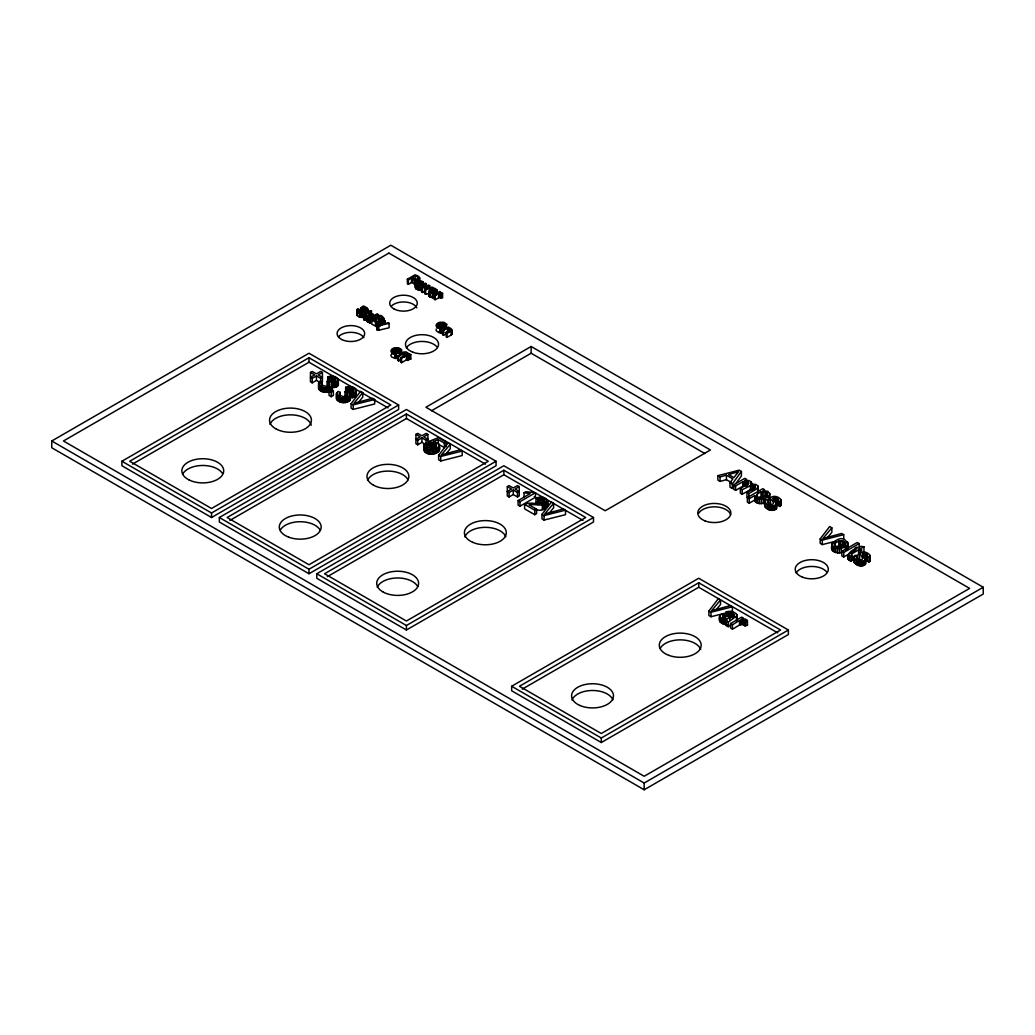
<?xml version="1.0" encoding="UTF-8"?>
<svg xmlns="http://www.w3.org/2000/svg" width="1035" height="1035" viewBox="0 0 1035 1035"><rect width="100%" height="100%" fill="white"/><g stroke="black" fill="none" stroke-linecap="round" stroke-linejoin="round"><path stroke-width="1.5" d="M446.551 333.568L443.498 335.327L442.553 334.771L442.553 330.281L443.498 330.825C446.771 326.361 455.232 329.505 446.15 332.351L446.15 336.854L447.094 337.397L451.389 334.848L451.635 333.632M442.553 330.281L448.142 327.047L448.983 327.539L448.194 328.004C453.421 327.358 451.855 332.714 447.094 332.895L446.15 332.351M765.201 502.803C762.019 504.032 755.343 504.472 754.683 500.06L749.249 503.191L747.348 502.104L747.348 497.602L762.795 488.688L764.516 489.684L763.067 490.525L768.009 491.405L769.872 494.355C767.621 499.478 756.559 501.639 754.683 495.558L749.249 498.689L747.348 497.602M776.599 503.23L776.56 503.877C774.154 508.314 761.747 504.627 766.185 499.685L768.345 500.591L767.491 502.091C771.528 506.982 776.987 503.515 770.182 498.805L770.273 498.158C772.977 494.782 779.057 496.502 781.037 499.879L779.976 501.936L779.976 506.438L777.88 505.52L778.126 499.18L774.982 497.719L772.977 498.495L776.599 503.23L776.56 508.366C772.045 513.463 761.501 507.991 765.137 500.888M776.56 508.366L776.315 502.583M857.394 556.17L856.54 557.671C860.564 562.561 866.036 559.094 859.231 554.385L859.322 553.738C862.013 550.361 868.106 552.082 870.073 555.459L870.099 560.647L869.025 562.018L866.916 561.099L867.175 554.76L865.092 553.544L862.453 553.57L862.246 554.786L865.609 559.456C863.203 563.894 850.796 560.207 855.22 555.265L857.394 556.17L857.394 559.172M854.185 556.468C850.55 563.57 861.094 569.043 865.609 563.946L865.351 558.163M427.688 447.081L427.688 444.08L425.54 443.032C417.855 455.736 452.929 447.004 433.264 441.479L438.232 439.564L444.39 443.109L446.188 442.074L446.188 446.577M439.15 445.373C443.963 455.827 421.685 457.237 424.777 448.168L424.777 443.666M322.247 386.521L322.247 382.018L320.1 381.074C314.407 387.323 330.1 390.648 332.403 384.748L331.588 382.769C334.02 383.325 338.018 382.885 338.406 379.845C336.918 375.77 331.2 375.459 327.694 376.908L327.694 381.41M329.609 387.129L329.609 391.631C326.051 393.468 316.244 391.476 319.349 386.197M340.192 396.884L340.192 392.381L338.057 391.437L336.504 393.416L336.634 399.355C339.571 403.495 347.475 403.999 350.36 399.613L349.545 393.132C351.978 393.688 355.975 393.248 356.363 390.208C354.863 386.146 349.157 385.822 345.651 387.271L345.651 391.773M336.634 399.355L336.789 392.718M360.71 307.848C360.723 322.584 358.239 298.145 367.71 309.038L366.83 313.476M358.912 312.35L358.912 309.349L357.877 308.831L356.855 310.461C357.489 313.721 366.209 314.148 363.841 310.189C358.343 307.046 367.994 306.567 365.782 309.957L365.782 314.459M363.699 317.046L358.55 316.736L356.855 314.963L357.877 313.333M371.449 313.838L371.449 310.836L369.495 311.962L370.452 312.505L368.758 312.389L365.032 314.601L365.717 319.75L364.216 319.944L363.932 318.625M547.696 501.225C544.695 507.926 534.655 503.54 529.027 504.795L536.596 509.168L536.596 513.658L534.772 514.718L524.59 508.832L524.59 504.33C530.942 501.225 538.924 505.804 544.876 501.872L543.815 499.375L540.8 498.585L537.708 499.413L535.962 498.184C551.797 491.819 551.81 515.068 534.979 509.311M547.618 506.438L547.528 500.513M371.85 319.763L379.56 315.326C383.882 315.468 385.24 320.992 380.324 319.918C381.113 324.265 373.299 321.794 371.85 319.763L371.85 324.265L377.387 326.879M770.441 503.98L770.674 502.066M859.477 559.56L859.723 557.645M777.88 505.52L778.126 503.683L774.982 502.221L774.982 497.719M867.537 555.394L866.916 561.099M867.446 560.504L867.175 559.262L864.018 557.8L864.018 553.298M330.67 386.624L330.67 391.126L332.403 389.251L331.588 387.271C334.02 387.827 338.018 387.388 338.406 384.347L338.109 378.926M351.033 393.339L351.033 397.841L354.785 397.052L356.208 395.59L356.363 390.208M847.924 544.41C841.765 527.307 818.478 553.958 841.364 552.897L841.364 548.395L845.401 546.816L847.924 544.41L847.924 547.411M415.41 283.176C416.536 278.014 427.998 282.025 421.129 284.987C416.82 287.924 413.702 278.57 415.41 287.678C416.186 290.33 420.197 290.292 422.164 288.985M831.907 548.705L832.658 542.521M434.648 297.575C419.602 298.843 437.003 278.92 437.249 293.798M429.214 295.635L430.004 289.904M437.443 325.042C437.533 328.962 444.623 328.147 445.71 325.042L445.645 324.46C443.29 321.018 435.593 323.243 437.443 328.043M758.422 491.444L758.034 485.907L755.654 484.419L751.384 484.07L751.19 481.844L749.017 480.589L744.993 480.214L746.558 479.308L744.864 478.338L733.699 484.781L733.699 489.283L735.587 490.37L742.807 486.295L747.257 485.945L747.257 481.443L746.235 481.21L742.807 481.792L735.587 485.868L733.699 484.781M437.249 290.796L435.554 292.582L431.388 290.175L430.728 290.744L431.181 292.245L434.648 293.073L434.648 296.075M731.24 624.312L728.239 626.692L726.26 625.554L727.256 624.545C722.236 624.933 716.983 621.039 719.881 615.437L721.783 614.156M719.597 620.961L719.881 619.939M427.688 444.08L426.536 445.93L427.753 447.482L431.09 448.22L434.765 447.185L435.994 446.214L436.058 444.17L429.124 441.35L438.529 437.65L446.188 442.074M322.247 382.018L321.368 384.813L325.417 386.275L329.596 384.684L328.6 382.018L327.06 381.372L327.06 385.861L328.6 386.521L328.6 382.018M340.192 392.381L339.325 395.176L343.361 396.638L347.553 395.047L346.557 392.381L345.004 391.735L345.004 396.237L346.557 396.884L346.557 392.381M436.265 329.026L436.123 330.605L438.633 332.533L443.976 332.442M368.162 315.921L368.589 317.137L370.634 317.396L373.014 316.167L373.286 315.067C370.996 312.984 366.468 315.688 368.162 318.922M371.449 310.836L367.865 311.017L363.531 314.64L365.019 315.804L365.717 315.248M863.953 551.267L863.953 546.765L860.059 549.016L861.961 550.115L860.486 550.956L858.584 549.857L851.119 554.294L852.491 555.575L852.491 560.077L851.093 561.203C842.878 558.24 851.145 548.977 856.708 548.783L855.324 547.981L855.324 550.982M756.753 494.717L756.74 496.283C759.755 499.18 765.512 497.33 767.388 493.98L767.22 492.971C764.244 490.137 759.147 491.987 756.753 494.717L756.753 497.719M377.995 314.42L370.284 318.871L370.284 323.36L369.417 322.855L370.116 322.454L366.869 321.109L366.804 316.063L369.107 314.045L372.768 313.812L374.295 315.468L377.05 313.877L377.995 314.42L377.995 317.422M726.26 614.842L726.26 611.84C729.96 610.378 735.678 611.685 737.192 615.553L728.239 622.19L728.239 626.692M737.192 615.553L736.972 620.586L737.114 614.971M768.384 500.992L769.872 498.857L769.794 493.294M779.976 506.438L781.063 505.067L781.037 499.879M869.025 562.018L869.025 557.516L870.073 555.459M336.634 394.852C339.571 398.992 347.475 399.497 350.36 395.111M358.912 309.349C356.739 313.773 367.748 312.932 360.659 308.275M392.588 350.102C391.282 354.293 399.678 353.918 400.571 350.542L398.941 348.666L395.331 348.523L392.588 350.102L392.588 353.103M748.822 493.514L748.822 498.016L746.947 496.929L746.947 492.427L748.822 493.514L756.481 489.089L758.332 486.424M717.889 475.647L720.049 476.902L726.415 475.181L732.858 478.907L729.986 482.633L729.986 487.136L732.314 488.481L732.314 483.979L741.409 471.442L739.223 470.175L717.889 475.647L717.889 480.149L720.049 481.404L726.415 479.684L731.564 482.659M732.314 488.481L734.138 485.971M735.95 483.461L741.409 475.945L741.409 471.442M417.014 282.684L416.82 283.81L419.046 284.625L422.241 282.775L420.831 281.494L417.829 282.076L417.014 282.684L417.014 285.686M835.09 543.207L834.715 545.458C837.703 548.485 843.771 546.997 845.569 543.388L842.723 540.826L838.842 541.046L835.09 543.207L835.09 547.709M362.767 392.614L353.866 403.314L372.574 398.268L374.657 399.471L374.657 403.973L353.207 409.394L351.111 408.178L351.111 403.676L360.555 391.334L362.767 392.614L362.767 397.117L358.265 402.602M450.29 444.196L441.389 454.895L460.096 449.85L462.179 451.053L462.179 455.555L440.742 460.976L438.646 459.76L438.646 455.258L448.09 442.915L450.29 444.196L450.29 448.698L444.895 455.271M553.621 503.295L544.721 513.994L563.428 508.961L565.511 510.164L565.511 514.667L544.061 520.075L541.978 518.871L541.978 514.369L551.409 502.027L553.621 503.295L553.621 507.797L548.227 514.382M720.528 599.951L711.627 610.65L730.335 605.617L732.418 606.821L732.418 611.323L710.98 616.731L708.884 615.527L708.884 611.025L718.329 598.683L720.528 599.951L720.528 604.453L716.039 609.938M836.073 541.124L822.295 544.604L820.199 543.388L820.199 538.886L829.643 526.543L831.842 527.824L831.842 532.326L827.353 537.812M389.108 323.295L378.836 325.844L376.766 325.081L377.542 324.511L380.531 324.783L383.998 320.332L385.02 320.928L382.057 324.447L388.164 322.739L389.108 323.295L389.108 327.784L378.254 330.333L376.766 329.583L376.792 322.286M831.842 527.824L822.941 538.523L841.649 533.478L843.732 534.681L843.732 539.183M391.735 353.802L390.855 355.315L391.502 356.855L394.749 358.343L397.492 358.304M425.139 291.534L422.422 292.452L421.439 291.87L421.439 287.381L425.307 283.163L426.291 283.732L426.291 286.734M426.291 283.732L423.082 286.993L428.684 285.117L429.654 285.673L429.654 288.674M726.26 625.554L726.26 621.052L727.256 620.043L722.689 619.176L719.597 616.459M430.042 292.97L425.644 294.302L424.661 293.733L424.661 289.231L427.843 286.113L422.422 287.95L421.439 287.381M429.654 285.673L426.472 288.804L432.048 287.057L432.966 287.588L425.644 289.8L424.661 289.231M722.973 615.696L722.611 617.377L725.884 618.865L731.331 617.507L724.138 615.333L722.973 615.696L722.973 618.697M851.093 561.203L851.093 556.701L852.491 555.575M376.766 329.583L377.542 329.014M365.497 318.767L365.717 319.75M51.75 440.988L390.829 245.23L983.25 587.259L983.25 594.012L644.171 789.77L51.75 447.741L51.75 440.988L644.171 783.029L983.25 587.259M407.363 279.256L415.061 274.805C425.062 277.872 415.617 282.814 411.516 278.027L408.385 279.838L407.363 279.256L407.363 283.745L408.385 284.34L411.516 282.529L415.76 284.534M412.422 277.509L415.177 275.918C421.905 277.807 414.893 281.209 412.422 277.509L412.422 282.012M121.91 461.248L308.986 353.233L398.63 404.995L398.63 409.485L211.541 517.5L121.91 465.75L121.91 461.248L211.541 512.998L398.63 404.995M376.429 318.301L373.79 319.828C376.261 323.606 382.808 320.113 376.429 318.301L376.429 322.804M379.677 316.438L377.348 317.784C379.703 321.225 385.473 318.055 379.677 316.438L379.677 320.941M308.986 357.735L129.698 461.248L211.541 508.495L390.829 404.995L308.986 357.735L308.986 362.237L132.48 464.146M434.157 294.716L439.733 291.495L440.587 291.986L439.746 292.478L442.592 293.345L442.592 297.847L439.28 297.537L435.101 299.762L434.157 299.219L434.157 294.716L435.101 295.26C438.31 292.491 443.679 291.21 441.389 298.171M440.587 296.489L439.746 296.98L441.557 296.954M310.474 376.96L310.474 372.458L312.234 371.436L316.425 373.855L320.63 371.436L322.415 372.471L322.415 376.973M310.435 377.322L312.221 378.357L316.451 375.912L320.643 378.331L320.643 382.834L316.451 380.414L312.221 382.846L310.435 381.824L310.435 377.322L314.666 374.877L310.474 372.458M322.415 372.471L318.224 374.89L322.415 377.309L322.415 381.811M320.643 378.331L322.415 377.309M329.052 390.945L331.213 389.703L333.361 390.945L333.361 395.448L331.213 396.69L329.052 395.448L329.052 390.945L331.213 392.187L333.361 390.945M400.998 359.546L398.578 360.943L397.647 360.4L397.647 355.898L402.486 353.103L401.645 352.625L402.382 352.198L405.823 351.848L407.816 352.832L404.167 353.22L404.167 356.221M397.647 355.898L398.578 356.441L403.43 353.647L405.474 354.824L400.636 357.631L400.636 362.134L401.567 362.677L406.419 359.87L408.243 360.076L408.139 354.436L409.834 354.953L409.834 359.455L410.804 359.054L410.804 354.565L408.825 353.569L406.212 354.41L404.167 353.22M405.371 353.918L404.517 354.28L404.517 357.269M400.636 357.631L401.567 358.175L406.419 355.367L408.243 355.574L407.156 354.953L407.156 359.443L408.243 360.076M407.156 354.953L408.139 354.436M407.156 359.443L409.834 359.455M219.342 517.5L406.419 409.485L496.063 461.248L496.063 465.75L308.986 573.752L219.342 522.002L219.342 517.5L308.986 569.25L496.063 461.248M406.419 413.987L227.131 517.5L308.986 564.748L488.274 461.248L406.419 413.987L406.419 418.489L229.912 520.398M531.136 346.479L425.915 407.247L605.19 510.747L710.424 449.992L531.136 346.479L531.136 353.233L704.861 453.537M431.453 410.791L531.136 353.233M415.954 438.905L415.954 434.402L417.713 433.38L421.918 435.813L426.11 433.38L427.895 434.415L427.895 438.918M427.895 434.415L423.703 436.835L427.895 439.254L427.895 443.756L426.122 444.778L421.931 442.359L417.713 444.804L415.928 443.769L415.928 439.267L420.145 436.822L415.954 434.402M415.928 439.267L417.713 440.302L421.931 437.857L426.122 440.276L427.895 439.254M316.775 573.752L503.864 465.75L593.495 517.5L593.495 522.002L406.419 630.005L316.775 578.255L316.775 573.752L406.419 625.515L593.495 517.5M503.864 470.252L324.576 573.752L406.419 621.013L585.707 517.5L503.864 470.252L503.864 474.742L327.358 576.65M507.305 491.095L507.305 486.605L509.078 485.583L513.269 488.002L517.461 485.583L519.247 486.618L519.247 491.108M519.247 486.618L515.055 489.037L519.247 491.457L519.247 495.959L517.487 496.968L513.282 494.549L509.065 496.994L507.279 495.959L507.279 491.457L511.497 489.025L507.305 486.605M507.279 491.457L509.065 492.492L513.282 490.047L517.487 492.479L519.247 491.457M524.085 492.751L525.909 491.703L535.457 492.738L535.457 497.24L519.984 506.18L518.095 505.08L518.095 500.578L530.153 493.617L524.085 492.751L524.085 497.253M518.095 500.578L519.984 501.677L535.457 492.738M524.59 504.33L534.772 510.216L536.596 509.168M740.336 488.611L742.224 489.697L751.992 484.962L753.454 485.13L753.454 489.633L750.388 489.71L742.224 494.2L740.336 493.113L740.336 488.611L749.017 483.06L747.257 481.443M746.947 492.427C748.37 490.978 759.884 487.42 753.454 485.13M511.652 686.27L698.729 578.255L788.372 630.005L788.372 634.507L601.296 742.522L511.652 690.759L511.652 686.27L601.296 738.02L788.372 630.005M698.729 582.757L519.454 686.27L601.296 733.517L780.584 630.005L698.729 582.757L698.729 587.259L522.222 689.155M847.587 554.76L843.732 556.985L841.843 555.886L841.843 551.383L857.252 542.495L859.141 543.582L859.141 548.084M841.843 551.383L843.732 552.483L859.141 543.582M855.324 547.981L856.786 547.127L858.183 547.929L860.939 546.325L863.953 546.765M850.162 553.272L855.298 550.309M730.555 623.536L741.72 617.08L743.415 618.063L741.72 619.046L745.355 619.008L747.425 620.793L747.425 625.295L745.019 625.929C741.474 621.725 735.756 627.934 732.444 629.125L730.555 628.025L730.555 623.536L732.444 624.622C735.756 623.432 741.474 617.222 745.019 621.427L745.019 625.929M852.064 558.137L858.584 554.359L858.584 549.857M758.862 497.434L764.93 496.166L764.93 491.664M836.733 546.493L840.873 545.186L844.288 545.924L844.288 541.421M327.06 381.372C329.66 379.34 333.179 383.597 335.702 380.388L334.81 378.202L332.287 377.542L329.259 378.189L327.694 376.908M345.004 391.735C347.618 389.703 351.137 393.973 353.659 390.764L352.767 388.565L350.231 387.905L347.204 388.552L345.651 387.271M537.152 502.182L535.962 502.674L535.962 498.184M409.834 354.953L410.804 354.565M444.08 323.166L444.08 327.668L439.642 327.849L439.642 323.347M398.941 348.666L398.941 353.168L394.503 353.336L394.503 348.834M441.389 293.668L442.592 293.345M745.019 621.427L747.425 620.793M726.26 611.84L727.864 613.056L732.896 613.509L734.164 615.734L732.806 616.653L726.816 614.273L722.766 613.91M351.111 403.676L353.207 404.892L374.657 399.471M438.646 455.258L440.742 456.474L462.179 451.053M541.978 514.369L544.061 515.572L565.511 510.164M820.199 538.886L822.295 540.102L843.732 534.681M708.884 611.025L710.98 612.228L732.418 606.821M429.214 291.133L431.401 293.138L434.648 293.073M382.484 324.343L381.837 324.485L381.837 319.983M439.72 326.827L442.812 326.568M542.379 498.779L542.379 503.282L539.209 503.295L539.209 498.792M333.632 377.71L333.632 382.213L330.812 382.187L330.812 377.684M351.577 388.086L351.577 392.575L348.756 392.55L348.756 388.06M441.246 328.444L446.188 326.672L446.939 324.343L443.769 322.234L439.72 322.325A7.413 4.282 0 0 0 436.873 323.8L435.994 325.313L436.654 326.866L441.246 328.444L441.246 332.947M396.107 353.944L401.05 352.172L401.8 349.83L398.63 347.734L394.568 347.825A7.413 4.282 0 0 0 391.722 349.3L390.855 350.813L391.502 352.366L396.107 353.944L396.107 358.446M831.907 544.203C832.683 548.162 838.027 548.873 841.364 548.395M396.754 357.58L395.228 357.631M366.804 316.063L370.284 318.871M429.124 441.35L429.124 445.852L430.663 447.016L434.972 447.767L434.972 443.278M434.7 289.464L432.216 289.761L435.334 291.56L435.722 289.968L434.7 289.464L434.7 292.465M380.324 324.421L381.1 324.524L381.1 320.022M440.367 332.132L439.008 331.821M432.345 297.11L430.663 296.308M363.699 311.936L366.067 313.023M360.62 316.684L359.417 316.18M369.288 321.885L368.149 321.225M777.88 501.018L779.976 501.936M866.916 556.597L869.025 557.516M848.118 554.372L851.093 556.701M851.585 559.637L852.491 560.077M365.782 309.957L366.83 310.474M375.705 325.443L376.429 325.818M729.986 482.633L732.314 483.979M308.986 362.237L388.06 407.893M406.419 418.489L485.493 464.146M503.864 474.742L582.938 520.398M698.729 587.259L777.803 632.902M534.241 496.541L535.457 497.24M726.26 621.052L728.239 622.19M410.015 358.498L410.804 359.054M846.863 545.717L848.118 548.071L847.988 542.728M438.025 447.715L439.15 449.876M355.354 392.925L356.363 394.71M747.425 625.295L746.895 619.965M547.528 505.015L547.101 499.814M737.192 620.043L736.726 614.298M350.27 398.617L350.36 399.613M769.794 497.783L769.872 498.857M870.073 559.961L870.099 560.647M781.037 504.381L781.063 505.067M869.749 556.804L869.749 561.306M867.175 554.76L867.175 559.262M866.308 554.126L866.308 558.628M865.648 558.809L865.609 563.946M865.092 553.544L865.092 558.046M865.221 560.064L865.221 564.567M864.445 560.647L864.445 565.149M863.384 561.099L863.384 565.602M863.138 553.337L863.138 557.839M862.103 561.358L862.103 565.86M860.486 550.956L860.486 553.958M860.693 561.397L860.693 565.899M859.322 553.738L859.231 558.887M859.218 561.19L859.218 565.679M857.769 560.737L857.769 565.239M856.695 556.921L856.695 559.922M856.411 560.09L856.411 564.592M854.716 558.848L854.716 563.351M854.237 558.24L854.237 562.742M853.991 557.063L854.004 562.147M849.489 555.976L849.489 560.478M848.661 555.394L848.661 559.896M848.221 554.863L848.221 559.366M847.574 541.952L847.574 546.454M847.406 545.238L847.406 549.74M846.578 546.04L846.578 549.042M845.401 546.816L845.401 549.818M845.31 542.327L845.31 545.329M843.732 552.483L843.732 556.985M842.723 540.826L842.723 545.329M840.873 540.684L840.873 545.186M839.864 540.788L839.864 545.29M839.476 548.576L839.476 553.078M838.842 541.046L838.842 545.548M837.574 548.421L837.574 552.923M835.762 547.968L835.762 552.47M834.197 547.256L834.197 551.759M833.175 546.558L833.175 551.06M832.451 545.82L832.451 550.322M832.101 543.362L832.024 549.533M822.295 540.102L822.295 544.604M780.701 501.225L780.701 505.727M778.488 499.814L778.398 504.925M778.126 499.18L778.126 503.683M777.272 498.547L777.272 503.049M776.043 497.964L776.043 502.467M776.172 504.485L776.172 508.987M775.396 505.067L775.396 509.569M774.335 505.52L774.335 510.022M774.089 497.757L774.089 500.759M773.404 497.99L773.404 500.992M773.067 505.779L773.067 510.281M771.644 505.817L771.644 510.32M770.273 498.158L770.182 503.308M770.182 505.61L770.182 510.1M769.367 495.442L769.367 499.944M768.72 505.158L768.72 509.66M768.384 496.489L768.345 503.592M767.388 493.98L767.388 496.981M767.362 504.511L767.362 509.013M767.22 492.971L767.22 495.972M766.353 492.155L766.353 496.658M765.68 503.269L765.68 507.771M765.201 498.314L765.188 507.163M764.943 501.483L764.956 506.568M763.287 498.883L763.287 503.385M763.08 491.573L763.08 496.075M762.045 491.703L762.045 496.205M761.32 499.142L761.32 503.644M760.997 491.974L760.997 496.477M759.392 499.064L759.392 503.566M757.931 488.002L757.931 492.505M757.646 498.689L757.646 503.191M757.206 494.148L757.206 497.149M756.197 498.068L756.197 502.57M755.408 497.486L755.408 501.988M754.903 496.852L754.903 501.354M754.735 485.635L754.735 488.636M754.683 495.558L754.67 500.694M751.992 484.962L751.992 489.464M751.708 482.595L751.708 485.596M751.19 481.844L751.19 484.846M750.388 485.208L750.388 489.71M749.249 498.689L749.249 503.191M748.137 481.818L748.137 484.82M746.235 481.21L746.235 485.713M745.135 481.171L745.135 485.674M744.631 620.858L744.631 625.347M744.023 481.353L744.023 485.855M744.036 620.392L744.036 624.894M743.35 620.107L743.35 624.61M742.807 481.792L742.807 486.295M742.548 619.965L742.548 624.467M742.224 489.697L742.224 494.2M741.681 619.978L741.681 624.48M740.814 620.159L740.814 624.661M739.52 620.625L739.52 625.127M736.493 616.627L736.493 621.129M735.587 485.868L735.587 490.37M733.983 614.324L733.983 617.326M732.896 613.509L732.896 618.011M732.444 624.622L732.444 629.125M731.616 612.914L731.616 617.403M730.451 612.642L730.451 615.644M729.649 616.989L729.649 619.991M729.261 612.694L729.261 615.696M727.864 613.056L727.864 616.058M726.415 475.181L726.415 479.684M725.496 615.411L725.47 624.39M724.138 615.333L724.138 619.836M723.97 619.603L723.97 624.105M722.689 619.176L722.689 623.678M721.524 618.607L721.524 623.109M720.114 617.546L720.114 622.035M720.049 476.902L720.049 481.404M719.752 617.002L719.752 621.505M710.98 612.228L710.98 616.731M644.171 783.029L644.171 789.77M601.296 738.02L601.296 742.522M547.295 502.583L547.295 507.085M546.739 503.191L546.739 507.693M545.95 503.735L545.95 508.237M544.928 504.213L544.928 508.715M544.785 500.164L544.785 503.165M544.061 515.572L544.061 520.075M543.815 499.375L543.815 503.877M543.75 504.562L543.75 509.065M542.327 504.808L542.327 509.311M540.8 498.585L540.8 503.088M537.708 499.413L537.708 503.916M534.772 510.216L534.772 514.718M519.984 501.677L519.984 506.18M517.487 492.479L517.487 496.968M513.282 490.047L513.282 494.549M509.065 492.492L509.065 496.994M451.803 329.466L451.79 334.279M451.648 330.061L451.648 334.564M451.389 330.346L451.389 334.848M449.216 328.587L449.216 331.588M448.44 328.47L448.44 331.472M448.013 328.496L448.013 331.498M447.56 328.6L447.56 333.102M447.094 332.895L447.094 337.397M445.283 323.916L445.283 326.918M444.649 323.45L444.649 326.452M444.39 443.109L444.39 447.612L438.232 444.067L438.232 439.564M443.498 330.825L443.498 335.327M443.459 322.972L443.459 327.474M442.786 322.842L442.786 327.345M442.048 322.804L442.048 327.306M441.195 293.384L441.195 297.886M441.272 322.855L441.272 327.358M440.897 293.151L440.897 297.653M440.742 456.474L440.742 460.976M440.561 293.008L440.561 297.511M440.47 323.036L440.47 327.539M440.574 328.418L440.574 332.921M440.16 292.931L440.16 297.433M439.888 328.341L439.888 332.843M439.72 292.944L439.72 297.446M439.28 293.034L439.28 297.537M439.034 444.597L439.008 450.652M438.775 323.787L438.775 328.289M438.633 293.267L438.633 297.769M438.659 443.873L438.594 451.389M438.167 324.188L438.167 327.189M437.909 447.599L437.909 452.088M437.727 324.615L437.727 327.603M437.003 289.994L437.197 293.384M436.861 291.624L436.861 294.626M436.938 448.246L436.938 452.748M436.666 289.632L436.666 294.134M436.421 292.038L436.421 295.04M436.058 444.17L436.058 447.172M435.722 289.968L435.722 292.97M435.851 448.789L435.851 453.291M435.412 289.748L435.412 292.75M435.101 295.26L435.101 299.762M434.687 449.203L434.687 453.692M433.988 442.825L433.988 447.327M433.561 293.319L433.561 297.821M433.445 449.475L433.445 453.977M432.902 442.553L432.902 447.055M432.462 293.345L432.462 297.847M432.113 449.63L432.113 454.132M431.763 442.45L431.763 446.952M431.388 290.175L431.388 293.177M430.663 442.514L430.663 447.016M430.392 292.698L430.392 297.2M430.482 449.643L430.482 454.132M429.861 292.336L429.861 296.838M429.577 290.305L429.486 296.45M429.305 290.719L429.266 296.049M428.956 449.436L428.956 453.925M427.52 449.009L427.52 453.511M426.795 445.024L426.795 448.026M426.122 440.276L426.122 444.778M426.187 448.375L426.187 452.877M425.644 289.8L425.644 294.302M425.256 447.754L425.256 452.256M424.57 447.107L424.57 451.609M424.259 444.325L424.13 450.924M423.975 444.998L423.936 450.212M423.457 282.439L423.431 286.281M423.25 282.05L423.25 285.052M423.173 283.693L423.173 286.695M422.901 281.675L422.901 284.677M422.746 284.095L422.746 287.096M422.422 287.95L422.422 292.452M422.164 284.483L422.164 287.484M421.931 437.857L421.931 442.359M421.607 281.792L421.607 284.793M420.831 281.494L420.831 284.496M420.145 285.272L420.145 289.774M419.899 281.416L419.899 284.418M419.667 277.949L419.537 281.74M419.46 277.574L419.46 280.576M419.395 281.468L419.395 284.47M419.201 285.362L419.201 289.865M418.89 281.598L418.89 284.599M418.243 285.285L418.243 289.787M418.205 279.735L418.205 282.736M417.713 440.302L417.713 444.804M417.351 285.065L417.351 289.567M416.562 284.703L416.562 289.205M416.432 280.084L416.432 283.085M416.044 284.353L416.044 288.856M415.76 280.032L415.76 283.034M415.682 283.991L415.682 288.48M415.514 282.749L415.475 288.092M415.177 275.918L415.048 284.366M414.285 279.579L414.285 284.082M411.516 278.027L411.516 282.529M409.33 354.604L409.33 359.106M408.916 354.423L408.916 358.912M408.54 354.358L408.54 358.86M408.385 279.838L408.385 284.34M407.674 354.656L407.505 360.503M406.419 355.367L406.419 359.87M406.419 625.515L406.419 630.005M403.43 353.647L403.43 356.648M401.567 358.175L401.567 362.677M400.506 349.959L400.506 352.961M400.144 349.416L400.144 352.417M399.51 348.937L399.51 351.939M398.578 356.441L398.578 360.943M398.32 348.472L398.32 352.961M397.634 348.342L397.634 352.844M396.91 348.29L396.91 352.793M396.133 348.342L396.133 352.844M395.422 353.918L395.422 358.421M395.331 348.523L395.331 353.026M394.749 353.841L394.749 358.343M393.636 349.274L393.636 353.776M393.028 349.688L393.028 354.19M385.02 320.928L385.02 323.929M383.817 318.392L383.752 321.846M383.636 317.939L383.636 320.941M383.028 319.608L383.028 322.597M382.484 319.841L382.484 322.842M380.66 320.436L380.699 325.443M380.44 321.419L380.44 325.921M379.91 321.833L379.91 324.835M379.211 320.061L379.327 325.106M378.836 319.724L378.836 322.726M378.836 325.844L378.836 330.346M378.668 322.286L378.668 325.288M378.254 325.831L378.254 330.333M378.008 322.377L378.008 325.378M377.736 325.714L377.736 330.217M377.387 322.377L377.387 325.378M377.257 325.507L377.257 330.01M376.171 322.105L376.171 326.607M375.498 321.833L375.498 326.336M372.82 314.64L372.82 317.642M372.121 314.381L372.121 317.383M371.254 314.329L371.254 318.832M370.776 314.394L370.776 318.896M370.271 314.536L370.271 317.525M369.456 317.991L369.417 322.855M368.758 312.389L368.758 315.39M368.835 317.939L368.835 322.428M368.382 315.623L368.266 322.286M367.71 309.038L367.671 312.557M367.723 317.525L367.723 322.027M367.477 308.508L367.36 313.049M367.179 317.111L367.179 321.613M366.972 307.977L366.972 312.479M365.264 315.028L365.264 319.53M365.032 314.601L365.019 320.307M364.501 307.602L364.475 314.731M364.268 310.707L364.204 315.17M364.216 315.442L364.216 319.944M363.699 307.434L363.699 310.435M363.699 312.557L363.802 319.66M363.608 314.407L363.583 319.388M363 307.473L363 310.474M363.013 312.842L363.013 317.344M362.457 307.667L362.457 310.668M362.198 313.023L362.198 317.512M361.176 309.206L361.28 317.551M360.335 312.919L360.335 317.422M359.404 312.648L359.404 317.15M358.498 309.711L358.498 312.712M357.256 309.323L357.256 313.825M357.101 311.056L357.101 315.546M356.907 309.879L356.855 314.963M356.208 391.088L356.208 395.59M356.066 389.289L356.066 393.792M355.665 391.89L355.665 396.392M354.785 392.563L354.785 397.052M353.608 389.251L353.608 392.252M353.698 393.028L353.698 397.531M353.207 404.892L353.207 409.394M352.767 388.565L352.767 391.566M352.43 393.3L352.43 397.802M350.231 387.905L350.231 392.407M349.804 396.095L349.804 400.584M349.545 393.132L349.545 396.133M348.627 396.987L348.627 401.489M347.54 393.197L347.54 396.198M347.566 397.492L347.566 401.994M347.204 388.552L347.204 391.553M346.389 397.854L346.389 402.356M345.121 398.061L345.121 402.563M343.736 398.113L343.736 402.615M342.339 398.009L342.339 402.512M341.02 397.763L341.02 402.253M339.778 397.349L339.778 401.852M339.247 393.442L339.247 396.444M338.613 396.78L338.613 401.269M338.406 379.845L338.251 385.227M337.708 381.527L337.708 386.016M337.708 396.172L337.708 400.674M337.061 395.525L337.061 400.027M336.828 382.187L336.828 386.689M336.504 393.416L336.453 398.63M335.65 378.888L335.65 381.876M335.741 382.665L335.741 387.168M334.81 378.202L334.81 382.704M334.473 382.937L334.473 387.439M333.076 382.976L333.076 387.478M332.287 377.542L332.287 382.044M332.313 383.752L332.403 389.251M331.847 385.719L331.847 390.221M331.213 392.187L331.213 396.69M329.583 382.834L329.583 385.835M329.259 378.189L329.259 381.19M328.444 387.491L328.444 391.98M327.163 387.698L327.163 392.187M325.779 387.75L325.779 392.252M324.382 387.646L324.382 392.149M323.062 387.388L323.062 391.89M321.82 386.986L321.82 391.476M321.303 383.079L321.303 386.081M320.656 386.404L320.656 390.907M319.763 385.809L319.763 390.311M319.103 385.162L319.103 389.665M318.832 382.355L318.676 388.979M318.547 383.041L318.495 388.267M316.451 375.912L316.451 380.414M312.221 378.357L312.221 382.846M308.986 569.25L308.986 573.752M211.541 512.998L211.541 517.5M572.044 700.048A20.946 12.097 0 0 1 592.382 690.487A20.946 12.097 0 0 1 612.94 699.88M796.174 572.821A16.534 9.548 0 0 1 810.884 566.468A16.534 9.548 0 0 1 826.68 571.889M338.471 336.841A13.778 7.957 0 0 1 351.654 332.351A13.778 7.957 0 0 1 363.893 337.669M660.265 648.272A20.946 12.097 0 0 1 681.224 639.876A20.946 12.097 0 0 1 700.682 649.385M269.98 424.428A20.946 12.097 0 0 1 291.184 414.841A20.946 12.097 0 0 1 311.212 425.243M182.587 474.353A20.946 12.097 0 0 1 201.993 465.478A20.946 12.097 0 0 1 222.512 473.5M280.369 529.946A20.946 12.097 0 0 1 300.629 521.718A20.946 12.097 0 0 1 320.307 530.412M367.567 480.305A20.946 12.097 0 0 1 387.465 471.093A20.946 12.097 0 0 1 408.023 479.813M464.883 536.867A20.946 12.097 0 0 1 485.26 527.345A20.946 12.097 0 0 1 505.779 536.777M377.27 587.285A20.946 12.097 0 0 1 397.039 577.983A20.946 12.097 0 0 1 417.713 586.599M406.38 347.876A16.534 9.548 0 0 1 420.999 341.459A16.534 9.548 0 0 1 436.873 346.803M391.566 305.946A13.778 7.957 0 0 1 405.293 302.026A13.778 7.957 0 0 1 416.807 307.861M698.716 513.218A16.534 9.548 0 0 1 715.56 506.852A16.534 9.548 0 0 1 730.568 514.602M736.545 474.185L733.893 477.588L728.666 474.56L738.654 471.714L736.545 474.185M388.888 253.096L63.445 440.988L644.171 776.276L969.614 588.385L388.888 253.096M579.885 705.469A20.946 12.097 0 0 0 613.315 697.331A20.946 12.097 0 0 0 584.387 684.691A20.946 12.097 0 0 0 579.885 705.469M412.771 352.146A16.534 9.548 0 0 0 438.504 344.901A16.534 9.548 0 0 0 414.763 335.65A16.534 9.548 0 0 0 412.771 352.146M393.753 308.792A13.778 7.957 0 0 0 416.807 305.221A13.778 7.957 0 0 0 399.937 295.48A13.778 7.957 0 0 0 393.753 308.792M341.899 339.584A13.778 7.957 0 0 0 364.423 335.029A13.778 7.957 0 0 0 346.324 326.038A13.778 7.957 0 0 0 341.899 339.584M802.397 577.129A16.534 9.548 0 0 0 828.246 570A16.534 9.548 0 0 0 804.635 560.634A16.534 9.548 0 0 0 802.397 577.129M705.003 520.89A16.534 9.548 0 0 0 730.813 513.709A16.534 9.548 0 0 0 707.151 504.394A16.534 9.548 0 0 0 705.003 520.89M668.895 655.375A20.946 12.097 0 0 0 701.148 645.775A20.946 12.097 0 0 0 670.628 634.455A20.946 12.097 0 0 0 668.895 655.375M472.659 542.314A20.946 12.097 0 0 0 506.128 534.215A20.946 12.097 0 0 0 477.251 521.536A20.946 12.097 0 0 0 472.659 542.314M383.273 592.111A20.946 12.097 0 0 0 418.036 586.108A20.946 12.097 0 0 0 391.644 571.734A20.946 12.097 0 0 0 383.273 592.111M189.211 480.02A20.946 12.097 0 0 0 223.379 472.982A20.946 12.097 0 0 0 195.744 459.424A20.946 12.097 0 0 0 189.211 480.02M276.474 429.176A20.946 12.097 0 0 0 310.966 422.681A20.946 12.097 0 0 0 283.978 408.683A20.946 12.097 0 0 0 276.474 429.176M288.61 537.126A20.946 12.097 0 0 0 321.122 527.824A20.946 12.097 0 0 0 290.913 516.232A20.946 12.097 0 0 0 288.61 537.126M373.415 485.156A20.946 12.097 0 0 0 408.243 479.321A20.946 12.097 0 0 0 382.07 464.818A20.946 12.097 0 0 0 373.415 485.156"/></g></svg>
